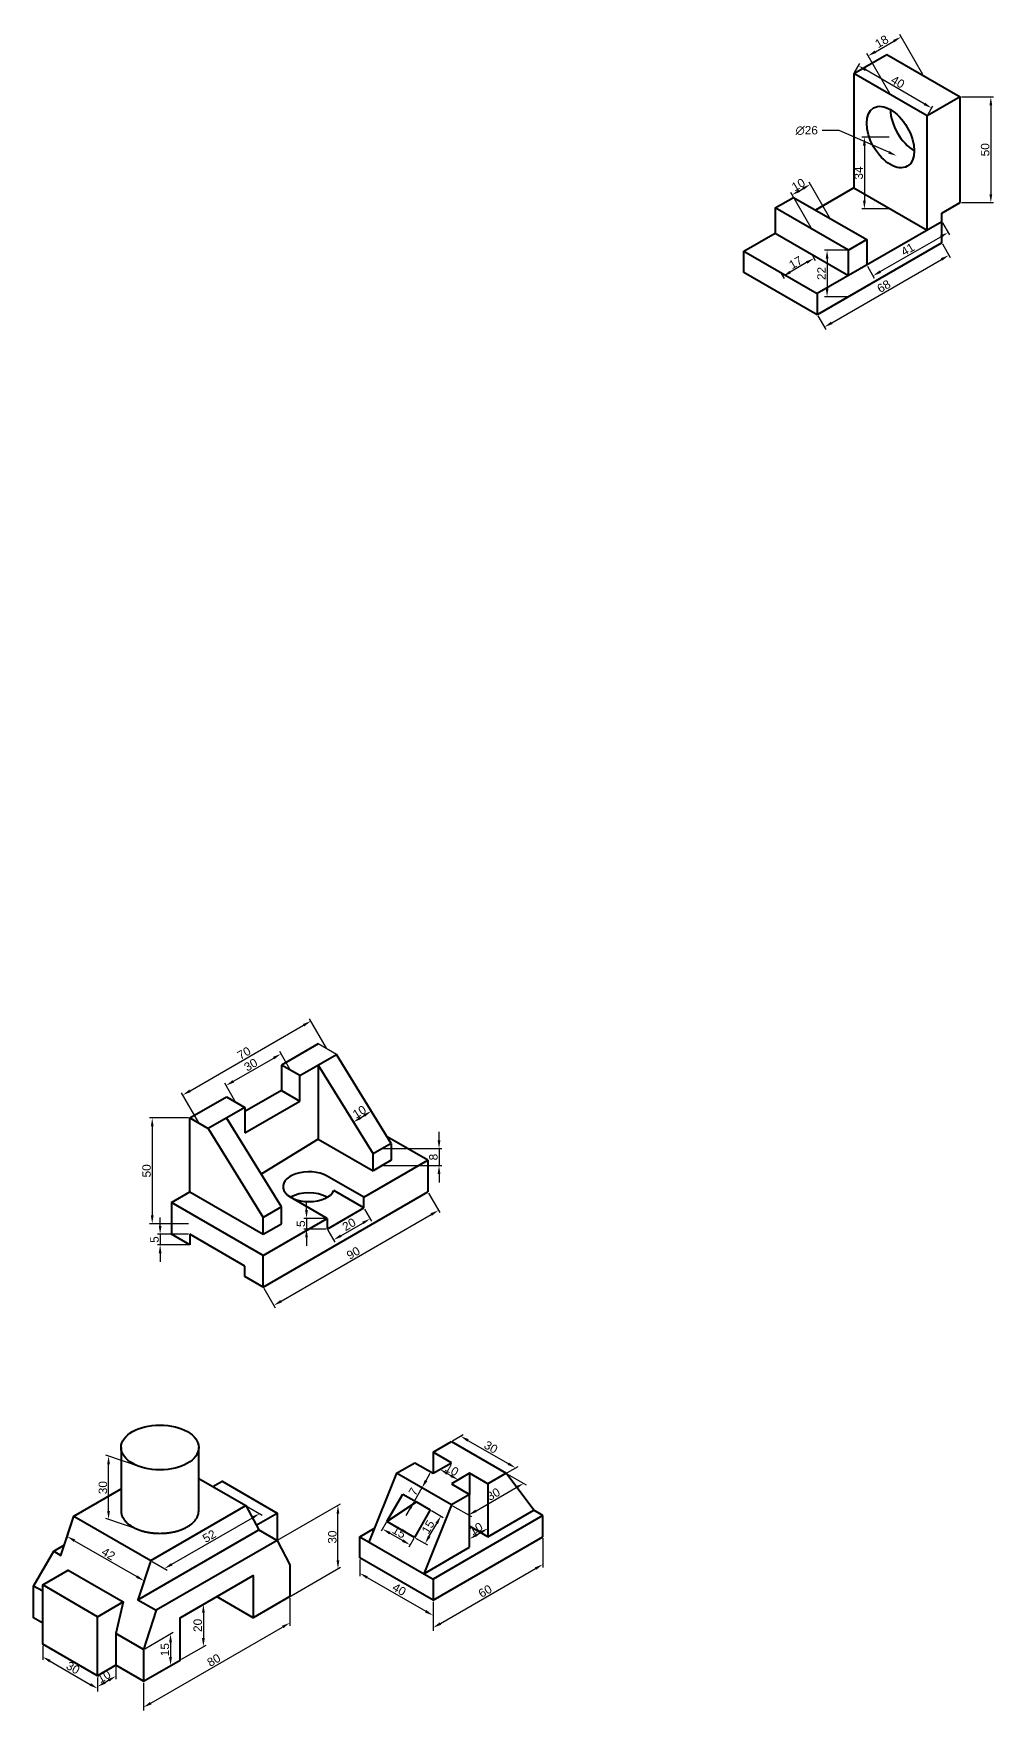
# Model space of a CAD drawing. Header units: millimetres. Extents: x 2913 to 4784, y 824 to 1617.
# Drawn here: x 3383 to 3837, y 824 to 1617 of the extents above; entities that cross this region are included whole.
import ezdxf
from ezdxf import colors
from ezdxf.entities.mleader import LeaderData, LeaderLine
from ezdxf.math import Vec2, Vec3

# ---------------------------------------------------------------- set-up
doc = ezdxf.new("R2010")
doc.units = ezdxf.units.MM
doc.layers.add('Thick', color=7, linetype='Continuous', lineweight=40)
doc.styles.get("Standard").update_dxf_attribs({"font": 'arial.ttf'})
doc.dimstyles.new('ISO-25', dxfattribs={"dimtxt": 4, "dimasz": 4, "dimexe": 1.25, "dimexo": 0.625, "dimtad": 1, "dimtxsty": 'Standard', "dimcen": 2.5, "dimadec": 0, "dimazin": 0, "dimtfac": 1, "dimtmove": 0, "dimatfit": 3, "dimfxl": 1, "dimarcsym": 0})

# ---------------------------------------------------------------- blocks, each defined once
blk = doc.blocks.new('*D36')
at = {"color": 0, "lineweight": -2, "transparency": 16777216}
for p, q in [((3503.88, 1126.84), (3499.05, 1135.22)), ((3477.16, 1121.13), (3496.21, 1132.13)), ((3477.9, 1111.84), (3473.07, 1120.22))]:
    blk.add_line(p, q, dxfattribs=at)
at = {"color": 0, "transparency": 16777216}
for points in [[(3495.88, 1132.71), (3496.54, 1131.56), (3499.67, 1134.13)], [(3476.82, 1121.71), (3477.49, 1120.56), (3473.69, 1119.13)]]:
    blk.add_solid(points, dxfattribs=at)
at = {"layer": 'Defpoints', "color": 0, "transparency": 16777216}
for p in [(3499.67, 1134.13), (3504.19, 1126.3), (3478.21, 1111.3)]:
    blk.add_point(p, dxfattribs=at)
at = {"color": 0, "transparency": 16777216, "insert": (3485.35, 1128.94), "char_height": 4, "attachment_point": 5, "rotation": 30}
blk.add_mtext('30', dxfattribs=at)
blk = doc.blocks.new('*D37')
at = {"color": 0, "lineweight": -2, "transparency": 16777216}
for p, q in [((3521.2, 1136.84), (3513.19, 1150.72)), ((3456.66, 1116.64), (3510.35, 1147.64)), ((3460.58, 1101.84), (3452.57, 1115.72))]:
    blk.add_line(p, q, dxfattribs=at)
at = {"color": 0, "transparency": 16777216}
for points in [[(3510.02, 1148.22), (3510.68, 1147.06), (3513.81, 1149.64)], [(3456.32, 1117.22), (3456.99, 1116.06), (3453.19, 1114.64)]]:
    blk.add_solid(points, dxfattribs=at)
at = {"layer": 'Defpoints', "color": 0, "transparency": 16777216}
for p in [(3513.81, 1149.64), (3521.51, 1136.3), (3460.89, 1101.3)]:
    blk.add_point(p, dxfattribs=at)
at = {"color": 0, "transparency": 16777216, "insert": (3482.17, 1134.45), "char_height": 4, "attachment_point": 5, "rotation": 30}
blk.add_mtext('70', dxfattribs=at)
blk = doc.blocks.new('*D38')
at = {"color": 0, "lineweight": -2, "transparency": 16777216}
for p, q in [((3442.5, 1052.8), (3442.5, 1056.8)), ((3455.94, 1048.8), (3441.25, 1048.8)), ((3442.5, 1048.8), (3442.5, 1043.8)), ((3455.94, 1043.8), (3441.25, 1043.8)), ((3442.5, 1039.8), (3442.5, 1035.8))]:
    blk.add_line(p, q, dxfattribs=at)
at = {"color": 0, "transparency": 16777216}
for points in [[(3441.83, 1052.8), (3443.16, 1052.8), (3442.5, 1048.8)], [(3441.83, 1039.8), (3443.16, 1039.8), (3442.5, 1043.8)]]:
    blk.add_solid(points, dxfattribs=at)
at = {"layer": 'Defpoints', "color": 0, "transparency": 16777216}
for p in [(3456.56, 1048.8), (3442.5, 1043.8), (3456.56, 1043.8)]:
    blk.add_point(p, dxfattribs=at)
at = {"color": 0, "transparency": 16777216, "insert": (3439.84, 1046.3), "char_height": 4, "attachment_point": 5, "rotation": 90}
blk.add_mtext('5', dxfattribs=at)
blk = doc.blocks.new('*D39')
at = {"color": 0, "lineweight": -2, "transparency": 16777216}
for p, q in [((3511.72, 1060.3), (3511.72, 1064.3)), ((3520.89, 1056.3), (3510.47, 1056.3)), ((3511.72, 1056.3), (3511.72, 1051.3)), ((3520.89, 1051.3), (3510.47, 1051.3)), ((3511.72, 1047.3), (3511.72, 1043.3))]:
    blk.add_line(p, q, dxfattribs=at)
at = {"color": 0, "transparency": 16777216}
for points in [[(3511.05, 1060.3), (3512.38, 1060.3), (3511.72, 1056.3)], [(3511.05, 1047.3), (3512.38, 1047.3), (3511.72, 1051.3)]]:
    blk.add_solid(points, dxfattribs=at)
at = {"layer": 'Defpoints', "color": 0, "transparency": 16777216}
for p in [(3521.51, 1056.3), (3511.72, 1051.3), (3521.51, 1051.3)]:
    blk.add_point(p, dxfattribs=at)
at = {"color": 0, "transparency": 16777216, "insert": (3509.06, 1053.8), "char_height": 4, "attachment_point": 5, "rotation": 90}
blk.add_mtext('5', dxfattribs=at)
blk = doc.blocks.new('*D40')
at = {"color": 0, "lineweight": -2, "transparency": 16777216}
for p, q in [((3574.4, 1093.3), (3574.4, 1097.3)), ((3548.12, 1089.3), (3575.65, 1089.3)), ((3574.4, 1089.3), (3574.4, 1081.3)), ((3548.12, 1081.3), (3575.65, 1081.3)), ((3574.4, 1077.3), (3574.4, 1073.3))]:
    blk.add_line(p, q, dxfattribs=at)
at = {"color": 0, "transparency": 16777216}
for points in [[(3573.73, 1093.3), (3575.07, 1093.3), (3574.4, 1089.3)], [(3573.73, 1077.3), (3575.07, 1077.3), (3574.4, 1081.3)]]:
    blk.add_solid(points, dxfattribs=at)
at = {"layer": 'Defpoints', "color": 0, "transparency": 16777216}
for p in [(3547.5, 1089.3), (3547.5, 1081.3), (3574.4, 1081.3)]:
    blk.add_point(p, dxfattribs=at)
at = {"color": 0, "transparency": 16777216, "insert": (3571.73, 1085.3), "char_height": 4, "attachment_point": 5, "rotation": 90}
blk.add_mtext('8', dxfattribs=at)
blk = doc.blocks.new('*D41')
at = {"color": 0, "lineweight": -2, "transparency": 16777216}
for p, q in [((3539, 1112.53), (3543.05, 1105.99)), ((3530.5, 1107.27), (3534.55, 1100.73)), ((3537.29, 1103.9), (3538.99, 1104.95))]:
    blk.add_line(p, q, dxfattribs=at)
at = {"color": 0, "transparency": 16777216}
for points in [[(3536.94, 1104.47), (3537.64, 1103.33), (3533.89, 1101.8)], [(3538.64, 1105.52), (3539.34, 1104.38), (3542.39, 1107.05)]]:
    blk.add_solid(points, dxfattribs=at)
at = {"layer": 'Defpoints', "color": 0, "transparency": 16777216}
for p in [(3538.68, 1113.06), (3530.18, 1107.8), (3542.39, 1107.05)]:
    blk.add_point(p, dxfattribs=at)
at = {"color": 0, "transparency": 16777216, "insert": (3536.74, 1106.69), "char_height": 4, "attachment_point": 5, "rotation": 31.7405}
blk.add_mtext('10', dxfattribs=at)
blk = doc.blocks.new('*D42')
at = {"color": 0, "lineweight": -2, "transparency": 16777216}
for p, q in [((3455.94, 1103.8), (3437.51, 1103.8)), ((3438.76, 1099.8), (3438.76, 1057.8)), ((3455.94, 1053.8), (3437.51, 1053.8))]:
    blk.add_line(p, q, dxfattribs=at)
at = {"color": 0, "transparency": 16777216}
for points in [[(3438.1, 1099.8), (3439.43, 1099.8), (3438.76, 1103.8)], [(3438.1, 1057.8), (3439.43, 1057.8), (3438.76, 1053.8)]]:
    blk.add_solid(points, dxfattribs=at)
at = {"layer": 'Defpoints', "color": 0, "transparency": 16777216}
for p in [(3456.56, 1103.8), (3438.76, 1053.8), (3456.56, 1053.8)]:
    blk.add_point(p, dxfattribs=at)
at = {"color": 0, "transparency": 16777216, "insert": (3436.09, 1078.8), "char_height": 4, "attachment_point": 5, "rotation": 90}
blk.add_mtext('50', dxfattribs=at)
blk = doc.blocks.new('*D43')
at = {"color": 0, "lineweight": -2, "transparency": 16777216}
for p, q in [((3569.46, 1068.26), (3574.77, 1059.06)), ((3499.67, 1017.14), (3570.68, 1058.14)), ((3491.52, 1023.26), (3496.83, 1014.06))]:
    blk.add_line(p, q, dxfattribs=at)
at = {"color": 0, "transparency": 16777216}
for points in [[(3570.35, 1058.72), (3571.02, 1057.56), (3574.15, 1060.14)], [(3499.34, 1017.72), (3500, 1016.56), (3496.21, 1015.14)]]:
    blk.add_solid(points, dxfattribs=at)
at = {"layer": 'Defpoints', "color": 0, "transparency": 16777216}
for p in [(3569.15, 1068.8), (3574.15, 1060.14), (3491.2, 1023.8)]:
    blk.add_point(p, dxfattribs=at)
at = {"color": 0, "transparency": 16777216, "insert": (3533.84, 1039.95), "char_height": 4, "attachment_point": 5, "rotation": 30}
blk.add_mtext('90', dxfattribs=at)
blk = doc.blocks.new('*D44')
at = {"color": 0, "lineweight": -2, "transparency": 16777216}
for p, q in [((3539.15, 1060.76), (3542.44, 1055.05)), ((3521.83, 1050.76), (3525.12, 1045.05)), ((3527.96, 1048.13), (3538.35, 1054.13))]:
    blk.add_line(p, q, dxfattribs=at)
at = {"color": 0, "transparency": 16777216}
for points in [[(3538.02, 1054.71), (3538.69, 1053.56), (3541.82, 1056.13)], [(3527.63, 1048.71), (3528.3, 1047.56), (3524.5, 1046.13)]]:
    blk.add_solid(points, dxfattribs=at)
at = {"layer": 'Defpoints', "color": 0, "transparency": 16777216}
for p in [(3538.84, 1061.3), (3541.82, 1056.13), (3521.51, 1051.3)]:
    blk.add_point(p, dxfattribs=at)
at = {"color": 0, "transparency": 16777216, "insert": (3531.82, 1053.44), "char_height": 4, "attachment_point": 5, "rotation": 30}
blk.add_mtext('20', dxfattribs=at)
blk = doc.blocks.new('*D80')
at = {"color": 0, "lineweight": -2, "transparency": 16777216}
for p, q in [((3770.89, 1598.1), (3773.34, 1602.36)), ((3803.9, 1583.27), (3776.18, 1599.27)), ((3805.53, 1578.1), (3807.98, 1582.36))]:
    blk.add_line(p, q, dxfattribs=at)
at = {"color": 0, "transparency": 16777216}
for points in [[(3776.52, 1599.85), (3775.85, 1598.7), (3772.72, 1601.27)], [(3804.23, 1583.85), (3803.56, 1582.7), (3807.36, 1581.27)]]:
    blk.add_solid(points, dxfattribs=at)
at = {"layer": 'Defpoints', "color": 0, "transparency": 16777216}
for p in [(3770.57, 1597.56), (3772.72, 1601.27), (3805.21, 1577.56)]:
    blk.add_point(p, dxfattribs=at)
at = {"color": 0, "transparency": 16777216, "insert": (3791.37, 1593.58), "char_height": 4, "attachment_point": 5, "rotation": 330}
blk.add_mtext('40', dxfattribs=at)
blk = doc.blocks.new('*D81')
at = {"color": 0, "lineweight": -2, "transparency": 16777216}
for p, q in [((3780.76, 1607.91), (3789.42, 1612.91)), ((3803.17, 1597.1), (3792.26, 1615.99)), ((3787.58, 1588.1), (3776.68, 1606.99))]:
    blk.add_line(p, q, dxfattribs=at)
at = {"color": 0, "transparency": 16777216}
for points in [[(3789.09, 1613.48), (3789.76, 1612.33), (3792.89, 1614.91)], [(3780.43, 1608.48), (3781.1, 1607.33), (3777.3, 1605.91)]]:
    blk.add_solid(points, dxfattribs=at)
at = {"layer": 'Defpoints', "color": 0, "transparency": 16777216}
for p in [(3792.89, 1614.91), (3803.48, 1596.56), (3787.89, 1587.56)]:
    blk.add_point(p, dxfattribs=at)
at = {"color": 0, "transparency": 16777216, "insert": (3783.76, 1612.72), "char_height": 4, "attachment_point": 5, "rotation": 30}
blk.add_mtext('18', dxfattribs=at)
blk = doc.blocks.new('*D82')
at = {"color": 0, "lineweight": -2, "transparency": 16777216}
for p, q in [((3821.43, 1586.56), (3836.6, 1586.56)), ((3835.35, 1582.56), (3835.35, 1540.56)), ((3821.43, 1536.56), (3836.6, 1536.56))]:
    blk.add_line(p, q, dxfattribs=at)
at = {"color": 0, "transparency": 16777216}
for points in [[(3834.69, 1582.56), (3836.02, 1582.56), (3835.35, 1586.56)], [(3834.69, 1540.56), (3836.02, 1540.56), (3835.35, 1536.56)]]:
    blk.add_solid(points, dxfattribs=at)
at = {"layer": 'Defpoints', "color": 0, "transparency": 16777216}
for p in [(3820.8, 1586.56), (3820.8, 1536.56), (3835.35, 1536.56)]:
    blk.add_point(p, dxfattribs=at)
at = {"color": 0, "transparency": 16777216, "insert": (3832.68, 1561.56), "char_height": 4, "attachment_point": 5, "rotation": 90}
blk.add_mtext('50', dxfattribs=at)
blk = doc.blocks.new('*D83')
at = {"color": 0, "lineweight": -2, "transparency": 16777216}
for p, q in [((3787.27, 1567.56), (3774.3, 1567.56)), ((3775.55, 1563.56), (3775.55, 1537.56)), ((3787.27, 1533.56), (3774.3, 1533.56))]:
    blk.add_line(p, q, dxfattribs=at)
at = {"color": 0, "transparency": 16777216}
for points in [[(3774.88, 1563.56), (3776.22, 1563.56), (3775.55, 1567.56)], [(3774.88, 1537.56), (3776.22, 1537.56), (3775.55, 1533.56)]]:
    blk.add_solid(points, dxfattribs=at)
at = {"layer": 'Defpoints', "color": 0, "transparency": 16777216}
for p in [(3787.89, 1567.56), (3775.55, 1533.56), (3787.89, 1533.56)]:
    blk.add_point(p, dxfattribs=at)
at = {"color": 0, "transparency": 16777216, "insert": (3772.88, 1550.56), "char_height": 4, "attachment_point": 5, "rotation": 90}
blk.add_mtext('34', dxfattribs=at)
blk = doc.blocks.new('*D84')
at = {"color": 0, "lineweight": -2, "transparency": 16777216}
for p, q in [((3748.25, 1508.22), (3740.46, 1503.72)), ((3750.97, 1511.52), (3752.34, 1509.13)), ((3736.24, 1503.02), (3737.62, 1500.63))]:
    blk.add_line(p, q, dxfattribs=at)
at = {"color": 0, "transparency": 16777216}
for points in [[(3747.92, 1508.79), (3748.59, 1507.64), (3751.72, 1510.22)], [(3740.13, 1504.29), (3740.79, 1503.14), (3737, 1501.72)]]:
    blk.add_solid(points, dxfattribs=at)
at = {"layer": 'Defpoints', "color": 0, "transparency": 16777216}
for p in [(3750.65, 1512.06), (3735.93, 1503.56), (3737, 1501.72)]:
    blk.add_point(p, dxfattribs=at)
at = {"color": 0, "transparency": 16777216, "insert": (3743.04, 1508.25), "char_height": 4, "attachment_point": 5, "rotation": 30}
blk.add_mtext('17', dxfattribs=at)
blk = doc.blocks.new('*D85')
at = {"color": 0, "lineweight": -2, "transparency": 16777216}
for p, q in [((3812.46, 1517.02), (3816.14, 1510.63)), ((3760.09, 1479.71), (3812.05, 1509.71)), ((3753.57, 1483.02), (3757.25, 1476.63))]:
    blk.add_line(p, q, dxfattribs=at)
at = {"color": 0, "transparency": 16777216}
for points in [[(3811.72, 1510.29), (3812.39, 1509.14), (3815.52, 1511.71)], [(3759.76, 1480.29), (3760.43, 1479.14), (3756.63, 1477.71)]]:
    blk.add_solid(points, dxfattribs=at)
at = {"layer": 'Defpoints', "color": 0, "transparency": 16777216}
for p in [(3812.14, 1517.56), (3815.52, 1511.71), (3753.25, 1483.56)]:
    blk.add_point(p, dxfattribs=at)
at = {"color": 0, "transparency": 16777216, "insert": (3784.74, 1497.02), "char_height": 4, "attachment_point": 5, "rotation": 30}
blk.add_mtext('68', dxfattribs=at)
blk = doc.blocks.new('*D86')
at = {"color": 0, "lineweight": -2, "transparency": 16777216}
for p, q in [((3759, 1529.6), (3749.37, 1546.28)), ((3750.34, 1524.6), (3740.71, 1541.28)), ((3744.8, 1542.2), (3746.53, 1543.2))]:
    blk.add_line(p, q, dxfattribs=at)
at = {"color": 0, "transparency": 16777216}
for points in [[(3744.47, 1542.78), (3745.13, 1541.62), (3741.34, 1540.2)], [(3746.2, 1543.78), (3746.87, 1542.62), (3750, 1545.2)]]:
    blk.add_solid(points, dxfattribs=at)
at = {"layer": 'Defpoints', "color": 0, "transparency": 16777216}
for p in [(3750, 1545.2), (3750.65, 1524.06), (3759.32, 1529.06)]:
    blk.add_point(p, dxfattribs=at)
at = {"color": 0, "transparency": 16777216, "insert": (3744.33, 1545.01), "char_height": 4, "attachment_point": 5, "rotation": 30}
blk.add_mtext('10', dxfattribs=at)
blk = doc.blocks.new('*D87')
at = {"color": 0, "lineweight": -2, "transparency": 16777216}
for p, q in [((3812.46, 1527.02), (3815.73, 1521.35)), ((3783.06, 1503.93), (3811.64, 1520.43)), ((3776.95, 1506.52), (3780.22, 1500.85))]:
    blk.add_line(p, q, dxfattribs=at)
at = {"color": 0, "transparency": 16777216}
for points in [[(3811.31, 1521.01), (3811.97, 1519.85), (3815.1, 1522.43)], [(3782.73, 1504.51), (3783.39, 1503.35), (3779.6, 1501.93)]]:
    blk.add_solid(points, dxfattribs=at)
at = {"layer": 'Defpoints', "color": 0, "transparency": 16777216}
for p in [(3812.14, 1527.56), (3815.1, 1522.43), (3776.64, 1507.06)]:
    blk.add_point(p, dxfattribs=at)
at = {"color": 0, "transparency": 16777216, "insert": (3796.03, 1514.46), "char_height": 4, "attachment_point": 5, "rotation": 30}
blk.add_mtext('41', dxfattribs=at)
blk = doc.blocks.new('*D88')
at = {"color": 0, "lineweight": -2, "transparency": 16777216}
for p, q in [((3767.35, 1514.06), (3756.66, 1514.06)), ((3757.91, 1510.06), (3757.91, 1496.06)), ((3767.35, 1492.06), (3756.66, 1492.06))]:
    blk.add_line(p, q, dxfattribs=at)
at = {"color": 0, "transparency": 16777216}
for points in [[(3757.24, 1510.06), (3758.58, 1510.06), (3757.91, 1514.06)], [(3757.24, 1496.06), (3758.58, 1496.06), (3757.91, 1492.06)]]:
    blk.add_solid(points, dxfattribs=at)
at = {"layer": 'Defpoints', "color": 0, "transparency": 16777216}
for p in [(3767.98, 1514.06), (3757.91, 1492.06), (3767.98, 1492.06)]:
    blk.add_point(p, dxfattribs=at)
at = {"color": 0, "transparency": 16777216, "insert": (3755.28, 1503.06), "char_height": 4, "attachment_point": 5, "rotation": 90}
blk.add_mtext('22', dxfattribs=at)
blk = doc.blocks.new('*D113')
at = {"color": 0, "lineweight": -2, "transparency": 16777216}
for p, q in [((3591.89, 918.08), (3610.94, 929.08)), ((3606.82, 935.46), (3615.66, 930.36)), ((3580.84, 920.46), (3589.68, 915.36))]:
    blk.add_line(p, q, dxfattribs=at)
at = {"color": 0, "transparency": 16777216}
for points in [[(3610.61, 929.66), (3611.28, 928.5), (3614.41, 931.08)], [(3591.56, 918.66), (3592.23, 917.5), (3588.43, 916.08)]]:
    blk.add_solid(points, dxfattribs=at)
at = {"layer": 'Defpoints', "color": 0, "transparency": 16777216}
for p in [(3606.2, 935.82), (3614.41, 931.08), (3580.22, 920.82)]:
    blk.add_point(p, dxfattribs=at)
at = {"color": 0, "transparency": 16777216, "insert": (3600.08, 925.89), "char_height": 4, "attachment_point": 5, "rotation": 30}
blk.add_mtext('30', dxfattribs=at)
blk = doc.blocks.new('*D114')
at = {"color": 0, "lineweight": -2, "transparency": 16777216}
for p, q in [((3575.26, 937.96), (3573.55, 936.97)), ((3578.26, 935.69), (3579.99, 934.69)), ((3583.92, 932.96), (3582.21, 931.97))]:
    blk.add_line(p, q, dxfattribs=at)
at = {"color": 0, "transparency": 16777216}
for points in [[(3578.59, 936.27), (3577.93, 935.11), (3574.8, 937.69)], [(3580.33, 935.27), (3579.66, 934.11), (3583.46, 932.69)]]:
    blk.add_solid(points, dxfattribs=at)
at = {"layer": 'Defpoints', "color": 0, "transparency": 16777216}
for p in [(3575.89, 938.32), (3583.46, 932.69), (3584.55, 933.32)]:
    blk.add_point(p, dxfattribs=at)
at = {"color": 0, "transparency": 16777216, "insert": (3580.46, 937.5), "char_height": 4, "attachment_point": 5, "rotation": 330}
blk.add_mtext('10', dxfattribs=at)
blk = doc.blocks.new('*D115')
at = {"color": 0, "lineweight": -2, "transparency": 16777216}
for p, q in [((3580.84, 951.18), (3585.86, 954.08)), ((3588.07, 951.36), (3607.13, 940.36)), ((3606.82, 936.18), (3611.84, 939.08))]:
    blk.add_line(p, q, dxfattribs=at)
at = {"color": 0, "transparency": 16777216}
for points in [[(3588.41, 951.93), (3587.74, 950.78), (3584.61, 953.36)], [(3607.46, 940.93), (3606.79, 939.78), (3610.59, 938.36)]]:
    blk.add_solid(points, dxfattribs=at)
at = {"layer": 'Defpoints', "color": 0, "transparency": 16777216}
for p in [(3580.22, 950.82), (3606.2, 935.82), (3610.59, 938.36)]:
    blk.add_point(p, dxfattribs=at)
at = {"color": 0, "transparency": 16777216, "insert": (3598.93, 948.17), "char_height": 4, "attachment_point": 5, "rotation": 330}
blk.add_mtext('30', dxfattribs=at)
blk = doc.blocks.new('*D116')
at = {"color": 0, "lineweight": -2, "transparency": 16777216}
for p, q in [((3588.88, 901.54), (3588.88, 906.21)), ((3592.34, 906.77), (3594.07, 907.77)), ((3597.54, 906.54), (3597.54, 911.21))]:
    blk.add_line(p, q, dxfattribs=at)
at = {"color": 0, "transparency": 16777216}
for points in [[(3592.01, 907.35), (3592.68, 906.19), (3588.88, 904.77)], [(3593.74, 908.35), (3594.41, 907.19), (3597.54, 909.77)]]:
    blk.add_solid(points, dxfattribs=at)
at = {"layer": 'Defpoints', "color": 0, "transparency": 16777216}
for p in [(3597.54, 909.77), (3597.54, 905.82), (3588.88, 900.82)]:
    blk.add_point(p, dxfattribs=at)
at = {"color": 0, "transparency": 16777216, "insert": (3591.87, 909.58), "char_height": 4, "attachment_point": 5, "rotation": 30}
blk.add_mtext('10', dxfattribs=at)
blk = doc.blocks.new('*D117')
at = {"color": 0, "lineweight": -2, "transparency": 16777216}
for p, q in [((3623.52, 905.1), (3623.52, 891.32)), ((3575.02, 864.77), (3620.05, 890.77)), ((3571.56, 875.1), (3571.56, 861.32))]:
    blk.add_line(p, q, dxfattribs=at)
at = {"color": 0, "transparency": 16777216}
for points in [[(3619.72, 891.34), (3620.39, 890.19), (3623.52, 892.77)], [(3574.69, 865.34), (3575.36, 864.19), (3571.56, 862.77)]]:
    blk.add_solid(points, dxfattribs=at)
at = {"layer": 'Defpoints', "color": 0, "transparency": 16777216}
for p in [(3623.52, 905.82), (3623.52, 892.77), (3571.56, 875.82)]:
    blk.add_point(p, dxfattribs=at)
at = {"color": 0, "transparency": 16777216, "insert": (3596.2, 880.08), "char_height": 4, "attachment_point": 5, "rotation": 30}
blk.add_mtext('60', dxfattribs=at)
blk = doc.blocks.new('*D118')
at = {"color": 0, "lineweight": -2, "transparency": 16777216}
for p, q in [((3536.92, 895.1), (3536.92, 887.13)), ((3540.38, 886.57), (3568.09, 870.57)), ((3571.56, 875.1), (3571.56, 867.13))]:
    blk.add_line(p, q, dxfattribs=at)
at = {"color": 0, "transparency": 16777216}
for points in [[(3540.71, 887.15), (3540.05, 885.99), (3536.92, 888.57)], [(3568.43, 871.15), (3567.76, 869.99), (3571.56, 868.57)]]:
    blk.add_solid(points, dxfattribs=at)
at = {"layer": 'Defpoints', "color": 0, "transparency": 16777216}
for p in [(3536.92, 895.82), (3571.56, 875.82), (3571.56, 868.57)]:
    blk.add_point(p, dxfattribs=at)
at = {"color": 0, "transparency": 16777216, "insert": (3555.57, 880.88), "char_height": 4, "attachment_point": 5, "rotation": 330}
blk.add_mtext('40', dxfattribs=at)
blk = doc.blocks.new('*D119')
at = {"color": 0, "lineweight": -2, "transparency": 16777216}
for p, q in [((3549.42, 912.48), (3547.06, 908.4)), ((3551.15, 907.48), (3557.22, 903.98)), ((3562.41, 904.98), (3560.06, 900.9))]:
    blk.add_line(p, q, dxfattribs=at)
at = {"color": 0, "transparency": 16777216}
for points in [[(3551.49, 908.06), (3550.82, 906.9), (3547.69, 909.48)], [(3557.55, 904.56), (3556.88, 903.4), (3560.68, 901.98)]]:
    blk.add_solid(points, dxfattribs=at)
at = {"layer": 'Defpoints', "color": 0, "transparency": 16777216}
for p in [(3549.73, 913.02), (3562.72, 905.52), (3560.68, 901.98)]:
    blk.add_point(p, dxfattribs=at)
at = {"color": 0, "transparency": 16777216, "insert": (3555.52, 908.04), "char_height": 4, "attachment_point": 5, "rotation": 330}
blk.add_mtext('15', dxfattribs=at)
blk = doc.blocks.new('*D120')
at = {"color": 0, "lineweight": -2, "transparency": 16777216}
for p, q in [((3569.79, 906.06), (3573.29, 912.12)), ((3570.76, 918.19), (3576.37, 914.96)), ((3563.26, 905.2), (3568.87, 901.97))]:
    blk.add_line(p, q, dxfattribs=at)
at = {"color": 0, "transparency": 16777216}
for points in [[(3572.71, 912.45), (3573.87, 911.78), (3575.29, 915.58)], [(3569.21, 906.39), (3570.37, 905.72), (3567.79, 902.59)]]:
    blk.add_solid(points, dxfattribs=at)
at = {"layer": 'Defpoints', "color": 0, "transparency": 16777216}
for p in [(3570.22, 918.51), (3575.29, 915.58), (3562.72, 905.52)]:
    blk.add_point(p, dxfattribs=at)
at = {"color": 0, "transparency": 16777216, "insert": (3569.23, 910.42), "char_height": 4, "attachment_point": 5, "rotation": 60}
blk.add_mtext('15', dxfattribs=at)
blk = doc.blocks.new('*D121')
at = {"color": 0, "lineweight": -2, "transparency": 16777216}
for p, q in [((3568.27, 932.33), (3570.27, 935.8)), ((3566.27, 928.87), (3562.77, 922.81)), ((3566.69, 928.63), (3565.19, 929.49)), ((3563.19, 922.57), (3561.69, 923.43)), ((3560.77, 919.34), (3558.77, 915.88))]:
    blk.add_line(p, q, dxfattribs=at)
at = {"color": 0, "transparency": 16777216}
for points in [[(3567.7, 932.67), (3568.85, 932), (3566.27, 928.87)], [(3560.2, 919.68), (3561.35, 919.01), (3562.77, 922.81)]]:
    blk.add_solid(points, dxfattribs=at)
at = {"layer": 'Defpoints', "color": 0, "transparency": 16777216}
for p in [(3567.23, 928.32), (3562.77, 922.81), (3563.73, 922.26)]:
    blk.add_point(p, dxfattribs=at)
at = {"color": 0, "transparency": 16777216, "insert": (3562.25, 927.15), "char_height": 4, "attachment_point": 5, "rotation": 60}
blk.add_mtext('7', dxfattribs=at)
blk = doc.blocks.new('*D122')
at = {"color": 0, "lineweight": -2, "transparency": 16777216}
for p, q in [((3483.7, 920.16), (3490.82, 916.05)), ((3448.01, 892.77), (3486.11, 914.77)), ((3438.67, 894.16), (3445.79, 890.05))]:
    blk.add_line(p, q, dxfattribs=at)
at = {"color": 0, "transparency": 16777216}
for points in [[(3485.78, 915.34), (3486.44, 914.19), (3489.57, 916.77)], [(3447.67, 893.34), (3448.34, 892.19), (3444.54, 890.77)]]:
    blk.add_solid(points, dxfattribs=at)
at = {"layer": 'Defpoints', "color": 0, "transparency": 16777216}
for p in [(3483.08, 920.52), (3489.57, 916.77), (3438.05, 894.52)]:
    blk.add_point(p, dxfattribs=at)
at = {"color": 0, "transparency": 16777216, "insert": (3465.72, 906.08), "char_height": 4, "attachment_point": 5, "rotation": 30}
blk.add_mtext('52', dxfattribs=at)
blk = doc.blocks.new('*D123')
at = {"color": 0, "lineweight": -2, "transparency": 16777216}
for p, q in [((3386.95, 854.3), (3386.95, 847.58)), ((3390.41, 847.02), (3409.47, 836.02)), ((3412.93, 839.3), (3412.93, 832.58))]:
    blk.add_line(p, q, dxfattribs=at)
at = {"color": 0, "transparency": 16777216}
for points in [[(3390.75, 847.6), (3390.08, 846.44), (3386.95, 849.02)], [(3409.8, 836.6), (3409.13, 835.44), (3412.93, 834.02)]]:
    blk.add_solid(points, dxfattribs=at)
at = {"layer": 'Defpoints', "color": 0, "transparency": 16777216}
for p in [(3386.95, 855.02), (3412.93, 840.02), (3412.93, 834.02)]:
    blk.add_point(p, dxfattribs=at)
at = {"color": 0, "transparency": 16777216, "insert": (3401.28, 843.83), "char_height": 4, "attachment_point": 5, "rotation": 330}
blk.add_mtext('30', dxfattribs=at)
blk = doc.blocks.new('*D124')
at = {"color": 0, "lineweight": -2, "transparency": 16777216}
for p, q in [((3421.59, 844.3), (3421.59, 838.48)), ((3412.93, 839.3), (3412.93, 833.48)), ((3416.4, 836.92), (3418.13, 837.92))]:
    blk.add_line(p, q, dxfattribs=at)
at = {"color": 0, "transparency": 16777216}
for points in [[(3416.06, 837.5), (3416.73, 836.34), (3412.93, 834.92)], [(3417.79, 838.5), (3418.46, 837.34), (3421.59, 839.92)]]:
    blk.add_solid(points, dxfattribs=at)
at = {"layer": 'Defpoints', "color": 0, "transparency": 16777216}
for p in [(3421.59, 845.02), (3412.93, 840.02), (3421.59, 839.92)]:
    blk.add_point(p, dxfattribs=at)
at = {"color": 0, "transparency": 16777216, "insert": (3415.93, 839.73), "char_height": 4, "attachment_point": 5, "rotation": 30}
blk.add_mtext('10', dxfattribs=at)
blk = doc.blocks.new('*D125')
at = {"color": 0, "lineweight": -2, "transparency": 16777216}
for p, q in [((3435.21, 852.88), (3448.66, 860.65)), ((3447.41, 855.93), (3447.41, 848.93)), ((3435.21, 837.88), (3448.66, 845.65))]:
    blk.add_line(p, q, dxfattribs=at)
at = {"color": 0, "transparency": 16777216}
for points in [[(3446.75, 855.93), (3448.08, 855.93), (3447.41, 859.93)], [(3446.75, 848.93), (3448.08, 848.93), (3447.41, 844.93)]]:
    blk.add_solid(points, dxfattribs=at)
at = {"layer": 'Defpoints', "color": 0, "transparency": 16777216}
for p in [(3434.58, 852.52), (3447.41, 844.93), (3434.58, 837.52)]:
    blk.add_point(p, dxfattribs=at)
at = {"color": 0, "transparency": 16777216, "insert": (3444.75, 852.43), "char_height": 4, "attachment_point": 5, "rotation": 90}
blk.add_mtext('15', dxfattribs=at)
blk = doc.blocks.new('*D126')
at = {"color": 0, "lineweight": -2, "transparency": 16777216}
for p, q in [((3452.53, 867.88), (3464.2, 874.62)), ((3462.95, 869.9), (3462.95, 857.9)), ((3452.53, 847.88), (3464.2, 854.62))]:
    blk.add_line(p, q, dxfattribs=at)
at = {"color": 0, "transparency": 16777216}
for points in [[(3462.28, 869.9), (3463.62, 869.9), (3462.95, 873.9)], [(3462.28, 857.9), (3463.62, 857.9), (3462.95, 853.9)]]:
    blk.add_solid(points, dxfattribs=at)
at = {"layer": 'Defpoints', "color": 0, "transparency": 16777216}
for p in [(3451.9, 867.52), (3462.95, 853.9), (3451.9, 847.52)]:
    blk.add_point(p, dxfattribs=at)
at = {"color": 0, "transparency": 16777216, "insert": (3460.28, 863.9), "char_height": 4, "attachment_point": 5, "rotation": 90}
blk.add_mtext('20', dxfattribs=at)
blk = doc.blocks.new('*D127')
at = {"color": 0, "lineweight": -2, "transparency": 16777216}
for p, q in [((3503.86, 876.8), (3503.86, 863.67)), ((3438.05, 827.12), (3500.4, 863.12)), ((3434.58, 836.8), (3434.58, 823.67))]:
    blk.add_line(p, q, dxfattribs=at)
at = {"color": 0, "transparency": 16777216}
for points in [[(3500.07, 863.7), (3500.73, 862.54), (3503.86, 865.12)], [(3437.71, 827.7), (3438.38, 826.54), (3434.58, 825.12)]]:
    blk.add_solid(points, dxfattribs=at)
at = {"layer": 'Defpoints', "color": 0, "transparency": 16777216}
for p in [(3503.86, 877.52), (3503.86, 865.12), (3434.58, 837.52)]:
    blk.add_point(p, dxfattribs=at)
at = {"color": 0, "transparency": 16777216, "insert": (3467.89, 847.43), "char_height": 4, "attachment_point": 5, "rotation": 30}
blk.add_mtext('80', dxfattribs=at)
blk = doc.blocks.new('*D128')
at = {"color": 0, "lineweight": -2, "transparency": 16777216}
for p, q in [((3495.83, 902.88), (3527.84, 921.36)), ((3526.59, 894.64), (3526.59, 916.64)), ((3495.83, 872.88), (3527.84, 891.36))]:
    blk.add_line(p, q, dxfattribs=at)
at = {"color": 0, "transparency": 16777216}
for points in [[(3525.92, 916.64), (3527.25, 916.64), (3526.59, 920.64)], [(3525.92, 894.64), (3527.25, 894.64), (3526.59, 890.64)]]:
    blk.add_solid(points, dxfattribs=at)
at = {"layer": 'Defpoints', "color": 0, "transparency": 16777216}
for p in [(3526.59, 920.64), (3495.2, 902.52), (3495.2, 872.52)]:
    blk.add_point(p, dxfattribs=at)
at = {"color": 0, "transparency": 16777216, "insert": (3523.92, 905.64), "char_height": 4, "attachment_point": 5, "rotation": 90}
blk.add_mtext('30', dxfattribs=at)
blk = doc.blocks.new('*D129')
at = {"color": 0, "lineweight": -2, "transparency": 16777216}
for p, q in [((3401.48, 914.91), (3398.16, 904.72)), ((3402.02, 903.94), (3431.47, 886.94)), ((3437.85, 893.91), (3434.54, 883.72))]:
    blk.add_line(p, q, dxfattribs=at)
at = {"color": 0, "transparency": 16777216}
for points in [[(3402.36, 904.51), (3401.69, 903.36), (3398.56, 905.94)], [(3431.8, 887.51), (3431.14, 886.36), (3434.93, 884.94)]]:
    blk.add_solid(points, dxfattribs=at)
at = {"layer": 'Defpoints', "color": 0, "transparency": 16777216}
for p in [(3401.67, 915.52), (3438.05, 894.52), (3434.93, 884.94)]:
    blk.add_point(p, dxfattribs=at)
at = {"color": 0, "transparency": 16777216, "insert": (3418.06, 897.72), "char_height": 4, "attachment_point": 5, "rotation": 330}
blk.add_mtext('42', dxfattribs=at)
blk = doc.blocks.new('*D130')
at = {"color": 0, "lineweight": -2, "transparency": 16777216}
for p, q in [((3433.05, 938.89), (3416.85, 944.45)), ((3418.1, 918.02), (3418.1, 940.02)), ((3433.05, 908.89), (3416.85, 914.45))]:
    blk.add_line(p, q, dxfattribs=at)
at = {"color": 0, "transparency": 16777216}
for points in [[(3417.43, 940.02), (3418.77, 940.02), (3418.1, 944.02)], [(3417.43, 918.02), (3418.77, 918.02), (3418.1, 914.02)]]:
    blk.add_solid(points, dxfattribs=at)
at = {"layer": 'Defpoints', "color": 0, "transparency": 16777216}
for p in [(3418.1, 944.02), (3433.68, 938.68), (3433.68, 908.68)]:
    blk.add_point(p, dxfattribs=at)
at = {"color": 0, "transparency": 16777216, "insert": (3415.43, 929.02), "char_height": 4, "attachment_point": 5, "rotation": 90}
blk.add_mtext('30', dxfattribs=at)

msp = doc.modelspace()

# ---------------------------------------------------------------- linework, layer by layer
msp.add_line((3525.845, 1133.801), (3517.185, 1138.801))
at = {"layer": 'Thick'}
for p, q in [((3770.573, 1597.559), (3786.162, 1606.559)), ((3786.162, 1606.559), (3820.803, 1586.559)), ((3805.214, 1577.559), (3770.573, 1597.559)), ((3770.573, 1597.559), (3770.573, 1543.559)), ((3820.803, 1586.559), (3805.214, 1577.559)), ((3820.803, 1536.559), (3820.803, 1586.559)), ((3805.214, 1523.559), (3805.214, 1577.559)), ((3733.334, 1534.059), (3741.995, 1539.059)), ((3741.995, 1539.059), (3776.636, 1519.059)), ((3770.573, 1543.559), (3752.387, 1533.059)), ((3770.573, 1543.559), (3805.214, 1523.559)), ((3767.975, 1514.059), (3733.334, 1534.059)), ((3733.334, 1534.059), (3733.334, 1522.059)), ((3812.143, 1531.559), (3820.803, 1536.559)), ((3812.143, 1517.559), (3812.143, 1531.559)), ((3812.143, 1527.559), (3753.253, 1493.559)), ((3812.143, 1517.559), (3812.143, 1527.559)), ((3718.612, 1513.559), (3733.334, 1522.059)), ((3733.334, 1522.059), (3767.975, 1502.059)), ((3812.143, 1517.559), (3753.253, 1483.559)), ((3776.636, 1519.059), (3767.975, 1514.059)), ((3776.636, 1519.059), (3776.636, 1507.059)), ((3718.612, 1503.559), (3718.612, 1513.559)), ((3718.612, 1513.559), (3753.253, 1493.559)), ((3767.975, 1502.059), (3767.975, 1514.059)), ((3753.253, 1483.559), (3718.612, 1503.559)), ((3753.253, 1493.559), (3753.253, 1483.559)), ((3517.185, 1138.801), (3499.864, 1128.801)), ((3508.524, 1123.801), (3525.845, 1133.801)), ((3551.826, 1091.801), (3525.845, 1133.801)), ((3508.524, 1123.801), (3499.864, 1128.801)), ((3499.864, 1128.801), (3499.864, 1116.801)), ((3517.185, 1128.801), (3543.165, 1086.801)), ((3517.185, 1128.801), (3517.185, 1093.801)), ((3508.524, 1111.801), (3508.524, 1123.801)), ((3456.563, 1103.801), (3473.883, 1113.801)), ((3473.883, 1113.801), (3482.544, 1108.801)), ((3499.864, 1116.801), (3482.544, 1106.801)), ((3482.544, 1096.801), (3508.524, 1111.801)), ((3499.864, 1116.801), (3508.524, 1111.801)), ((3456.563, 1068.801), (3456.563, 1103.801)), ((3456.563, 1103.801), (3465.223, 1098.801)), ((3482.544, 1108.801), (3465.223, 1098.801)), ((3499.864, 1061.801), (3473.883, 1103.801)), ((3482.544, 1108.801), (3482.544, 1096.801)), ((3465.223, 1098.801), (3491.204, 1056.801)), ((3569.146, 1083.801), (3549.901, 1094.913)), ((3517.185, 1093.801), (3490.341, 1077.196)), ((3517.185, 1093.801), (3543.165, 1078.801)), ((3551.826, 1091.801), (3543.165, 1086.801)), ((3543.165, 1078.801), (3543.165, 1086.801)), ((3551.826, 1091.801), (3551.826, 1083.801)), ((3538.835, 1066.301), (3569.146, 1083.801)), ((3551.826, 1083.801), (3543.165, 1078.801)), ((3569.146, 1083.801), (3569.146, 1068.801)), ((3538.835, 1066.301), (3521.515, 1076.301)), ((3447.903, 1063.801), (3456.563, 1068.801)), ((3491.204, 1038.801), (3447.903, 1063.801)), ((3447.903, 1063.801), (3447.903, 1048.801)), ((3456.563, 1068.801), (3491.204, 1048.801)), ((3491.204, 1023.801), (3569.146, 1068.801)), ((3521.515, 1056.301), (3504.194, 1066.301)), ((3538.835, 1061.301), (3524.685, 1069.471)), ((3538.835, 1061.301), (3538.835, 1066.301)), ((3499.864, 1061.801), (3491.204, 1056.801)), ((3491.204, 1048.801), (3491.204, 1056.801)), ((3491.204, 1038.801), (3521.515, 1056.301)), ((3499.864, 1053.801), (3499.864, 1061.801)), ((3521.515, 1051.301), (3538.835, 1061.301)), ((3521.515, 1056.301), (3521.515, 1051.301)), ((3456.563, 1043.801), (3447.903, 1048.801)), ((3482.544, 1033.801), (3456.563, 1048.801)), ((3456.563, 1048.801), (3456.563, 1043.801)), ((3491.204, 1048.801), (3499.864, 1053.801)), ((3491.204, 1023.801), (3491.204, 1038.801)), ((3482.544, 1028.801), (3482.544, 1033.801)), ((3491.204, 1023.801), (3482.544, 1028.801)), ((3571.558, 945.819), (3580.218, 950.819)), ((3580.218, 940.819), (3571.558, 945.819)), ((3571.558, 945.819), (3571.558, 935.819)), ((3580.218, 950.819), (3606.199, 935.819)), ((3554.237, 935.819), (3541.247, 903.319)), ((3554.237, 935.819), (3562.897, 940.819)), ((3580.218, 920.819), (3554.237, 935.819)), ((3562.897, 940.819), (3571.558, 935.819)), ((3571.558, 935.819), (3580.218, 940.819)), ((3588.878, 935.819), (3580.218, 930.819)), ((3597.538, 930.819), (3588.878, 935.819)), ((3588.878, 935.819), (3588.878, 925.819)), ((3606.199, 935.819), (3597.538, 930.819)), ((3619.189, 918.319), (3606.199, 935.819)), ((3580.218, 930.819), (3588.878, 925.819)), ((3597.538, 930.819), (3597.538, 905.819)), ((3438.046, 894.517), (3483.079, 920.517)), ((3549.732, 913.017), (3557.232, 926.007)), ((3549.732, 913.017), (3563.727, 922.257)), ((3557.232, 926.007), (3563.727, 922.257)), ((3563.727, 922.257), (3570.223, 918.507)), ((3580.218, 920.819), (3567.227, 888.319)), ((3588.878, 925.819), (3580.218, 920.819)), ((3588.878, 900.819), (3588.878, 925.819)), ((3487.929, 911.317), (3497.802, 917.017)), ((3562.723, 905.517), (3549.732, 913.017)), ((3570.223, 918.507), (3562.723, 905.517)), ((3623.519, 915.819), (3571.558, 885.819)), ((3597.538, 905.819), (3619.189, 918.319)), ((3623.519, 915.819), (3619.189, 918.319)), ((3623.519, 905.819), (3623.519, 915.819)), ((3431.984, 876.017), (3489.141, 909.017)), ((3536.917, 905.819), (3543.845, 909.819)), ((3536.917, 895.819), (3536.917, 905.819)), ((3536.917, 905.819), (3571.558, 885.819)), ((3571.558, 875.819), (3623.519, 905.819)), ((3597.538, 905.819), (3588.878, 910.819)), ((3567.227, 888.319), (3588.878, 900.819)), ((3571.558, 875.819), (3536.917, 895.819)), ((3571.558, 885.819), (3571.558, 875.819))]:
    msp.add_line(p, q, dxfattribs=at)
for points in [[(3392.146, 899.017), (3395.611, 897.017), (3401.673, 915.517), (3424.005, 928.411)], [(3467.491, 929.517), (3471.821, 932.017), (3497.802, 917.017), (3497.802, 904.017), (3440.644, 871.017), (3434.582, 852.517), (3421.591, 860.017), (3421.591, 845.017), (3412.931, 840.017), (3412.931, 868.017), (3425.055, 875.017)], [(3460.747, 933.411), (3483.079, 920.517), (3489.141, 909.017), (3497.802, 904.017), (3503.864, 892.517), (3503.864, 877.517), (3486.543, 867.517), (3469.223, 877.517)], [(3401.673, 915.517), (3438.046, 894.517), (3431.984, 876.017), (3440.644, 871.017)], [(3386.95, 880.017), (3382.62, 882.517), (3392.146, 899.017), (3397.227, 901.951)], [(3412.931, 868.017), (3386.95, 883.017), (3399.075, 890.017), (3425.055, 875.017), (3421.591, 860.017)], [(3386.95, 865.017), (3382.62, 867.517), (3382.62, 882.517)], [(3412.931, 840.017), (3386.95, 855.017), (3386.95, 883.017)], [(3434.582, 837.517), (3451.902, 847.517), (3451.902, 867.517), (3486.543, 887.517), (3486.543, 867.517)], [(3434.582, 852.517), (3434.582, 837.517), (3421.591, 845.017)]]:
    msp.add_lwpolyline(points, dxfattribs=at)
for centre, major_axis in [((3787.894, 1567.559), (7.961, -13.789)), ((3442.376, 948.017), (-18.371, 0))]:
    msp.add_ellipse(centre, major_axis=major_axis, ratio=0.5773503, dxfattribs=at)
for centre, major_axis, end_param in [((3799.152, 1574.059), (7.961, -13.789), 5.4977871), ((3512.854, 1071.301), (-12.247, 0), 9.1629786), ((3512.854, 1071.301), (-12.247, 0), 9.1629786), ((3512.854, 1061.301), (-12.247, 0), 5.4977871)]:
    msp.add_ellipse(centre, major_axis=major_axis, ratio=0.5773503, start_param=3.9269908, end_param=end_param, dxfattribs=at)
msp.add_rational_spline([(3424.005, 948.017), (3424.005, 933.017), (3424.005, 918.017), (3424.005, 907.411), (3442.376, 907.411), (3460.747, 907.411), (3460.747, 918.017), (3460.747, 933.017), (3460.747, 948.017)], [1, 1, 1, 0.707106781187, 1, 0.707106781187, 1, 1, 1], degree=2, knots=[0, 0, 0, 1, 1, 2.5707963, 2.5707963, 4.1415927, 4.1415927, 5.1415927, 5.1415927, 5.1415927], dxfattribs=at)

# ---------------------------------------------------------------- dimensions: what is measured, and where the dimension line sits
for p1, p2, distance, picture, middle in [((3787.894, 1587.559), (3803.482, 1596.559), 21.187, '*D81', (3783.761, 1612.717)), ((3805.214, 1577.559), (3770.573, 1597.559), -4.291, '*D80', (3791.373, 1593.585)), ((3750.655, 1524.059), (3759.315, 1529.059), 18.637, '*D86', (3744.333, 1545.009)), ((3776.636, 1507.059), (3812.143, 1527.559), -5.922, '*D87', (3796.033, 1514.461)), ((3753.253, 1483.559), (3812.143, 1517.559), -6.751, '*D85', (3784.739, 1497.022)), ((3750.655, 1512.059), (3735.932, 1503.559), 2.128, '*D84', (3743.041, 1508.247)), ((3460.893, 1101.301), (3521.515, 1136.301), 15.404, '*D37', (3482.168, 1134.452)), ((3478.213, 1111.301), (3504.194, 1126.301), 9.043, '*D36', (3485.348, 1128.944)), ((3530.175, 1107.801), (3538.675, 1113.06), -7.063, '*D41', (3536.738, 1106.693)), ((3491.204, 1023.801), (3569.146, 1068.801), -10.003, '*D43', (3533.843, 1039.949)), ((3521.515, 1051.301), (3538.835, 1061.301), -5.967, '*D44', (3531.825, 1053.444)), ((3580.218, 950.819), (3606.199, 935.819), 4.392, '*D115', (3598.935, 948.166)), ((3567.227, 928.319), (3563.727, 922.257), -1.1, '*D121', (3562.251, 927.151)), ((3575.888, 938.319), (3584.548, 933.319), -1.092, '*D114', (3580.459, 937.499)), ((3580.218, 920.819), (3606.199, 935.819), -8.21, '*D113', (3600.084, 925.89)), ((3438.046, 894.517), (3483.079, 920.517), -6.495, '*D122', (3465.724, 906.077)), ((3401.673, 915.517), (3438.046, 894.517), -9.853, '*D129', (3418.063, 897.718)), ((3549.732, 913.017), (3562.723, 905.517), -4.085, '*D119', (3555.519, 908.039)), ((3562.723, 905.517), (3570.223, 918.507), -5.851, '*D120', (3569.23, 910.42)), ((3588.878, 900.819), (3597.538, 905.819), 3.422, '*D116', (3591.875, 909.581)), ((3571.558, 875.819), (3623.519, 905.819), -11.305, '*D117', (3596.205, 880.075)), ((3536.917, 895.819), (3571.558, 875.819), -6.277, '*D118', (3555.571, 880.881)), ((3434.582, 837.517), (3503.864, 877.517), -10.738, '*D127', (3467.889, 847.428)), ((3386.95, 855.017), (3412.931, 840.017), -5.194, '*D123', (3401.275, 843.831)), ((3412.931, 840.017), (3421.591, 845.017), -4.415, '*D124', (3415.928, 839.73))]:
    dim = msp.add_aligned_dim(p1=p1, p2=p2, distance=distance, dimstyle='ISO-25')
    dim.commit()
    dim.dimension.update_dxf_attribs({"geometry": picture, "text_midpoint": middle})
for base, p1, p2, picture, middle in [((3835.352, 1536.559), (3820.803, 1586.559), (3820.803, 1536.559), '*D82', (3832.685, 1561.559)), ((3775.551, 1533.559), (3787.894, 1567.559), (3787.894, 1533.559), '*D83', (3772.882, 1550.559)), ((3757.91, 1492.059), (3767.975, 1514.059), (3767.975, 1492.059), '*D88', (3755.277, 1503.059)), ((3438.762, 1053.801), (3456.563, 1103.801), (3456.563, 1053.801), '*D42', (3436.095, 1078.801)), ((3574.4, 1081.301), (3547.496, 1089.301), (3547.496, 1081.301), '*D40', (3571.733, 1085.301)), ((3511.717, 1051.301), (3521.515, 1056.301), (3521.515, 1051.301), '*D39', (3509.058, 1053.801)), ((3442.497, 1043.801), (3456.563, 1048.801), (3456.563, 1043.801), '*D38', (3439.838, 1046.301)), ((3418.099, 944.024), (3433.677, 908.675), (3433.677, 938.675), '*D130', (3415.43, 929.024)), ((3526.588, 920.637), (3495.204, 872.517), (3495.204, 902.517), '*D128', (3523.919, 905.637)), ((3462.95, 853.896), (3451.902, 867.517), (3451.902, 847.517), '*D126', (3460.282, 863.896)), ((3447.414, 844.926), (3434.582, 852.517), (3434.582, 837.517), '*D125', (3444.746, 852.426))]:
    dim = msp.add_linear_dim(base=base, p1=p1, p2=p2, angle=90, dimstyle='ISO-25')
    dim.commit()
    dim.dimension.update_dxf_attribs({"geometry": picture, "text_midpoint": middle})

# ---------------------------------------------------------------- leaders
ml = msp.add_multileader_mtext('Standard')
ml.set_content('\\A1;{\\C256;∅26}', color=256)
ml.set_leader_properties()
ml.build(insert=Vec2(0, 0))
ctx = ml.context
ctx.base_point, ctx.plane_origin = Vec3(3741.476, 1570.73), Vec3(3790.76, 1558.733)
ctx.text_align_type = 2
notes = []
notes.append((ctx, [(0, (1, 1, 0), (3763.555, 1570.73), (-1, 0), 8, [(0, [(3790.76, 1558.733)], 0, [])])]))
ctx.mtext.insert, ctx.mtext.alignment, ctx.mtext.flow_direction = Vec3(3753.555, 1572.811), 3, 5
for ctx, leaders in notes:
    for number, flags, end, landing, length, lines in leaders:
        leader = LeaderData()
        leader.index, (leader.has_last_leader_line, leader.has_dogleg_vector, leader.attachment_direction) = number, flags
        leader.last_leader_point, leader.dogleg_vector, leader.dogleg_length = Vec3(end), Vec3(landing), length
        for number, points, colour, breaks in lines:
            line = LeaderLine()
            line.index, line.vertices, line.color, line.breaks = number, Vec3.list(points), colors.encode_raw_color(colour), breaks
            leader.lines.append(line)
        ctx.leaders.append(leader)

doc.saveas('drawing.dxf')
